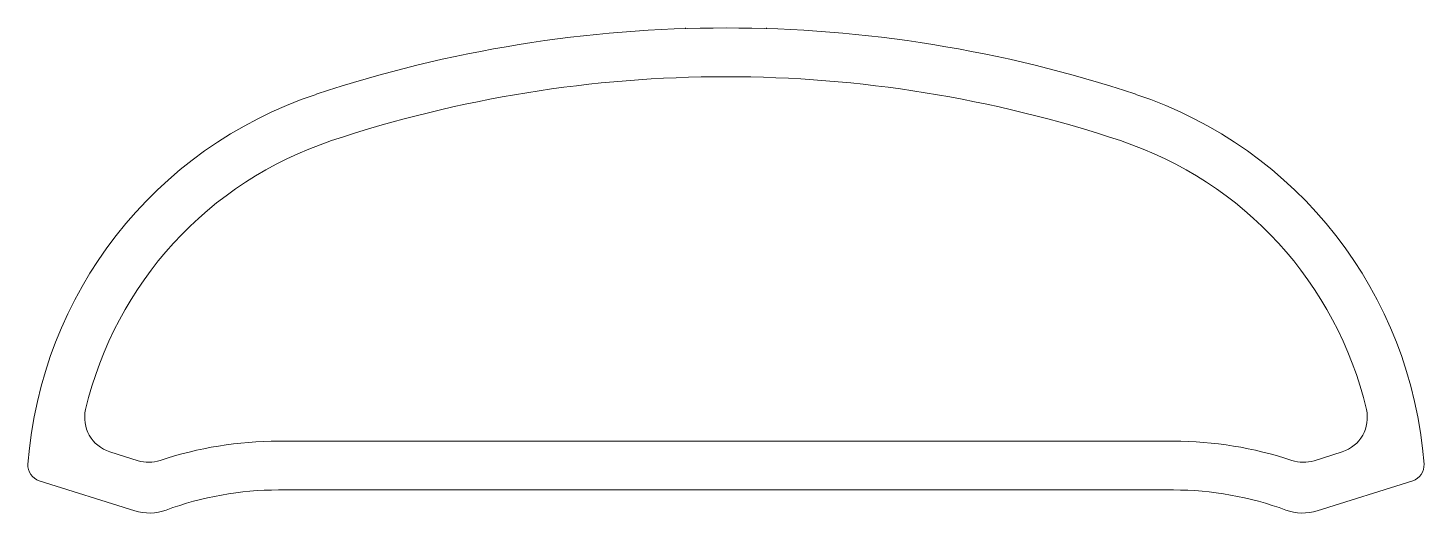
# Model space of a CAD drawing. Header units: millimetres. Extents: x 90.8 to 133.8, y 146.4 to 161.3.
import ezdxf

# ---------------------------------------------------------------- set-up
doc = ezdxf.new("R2010")
doc.units = ezdxf.units.MM

msp = doc.modelspace()

# ---------------------------------------------------------------- linework, layer by layer
at = {"color": 7, "linetype": 'Continuous', "lineweight": 15}
for p, q in [((111.026, 161.329), (111.026, 161.309)), ((113.526, 161.309), (113.526, 161.329)), ((126.041, 148.629), (98.511, 148.629)), ((94.185, 148.029), (93.314, 148.303)), ((131.238, 148.303), (130.367, 148.029)), ((94.084, 146.488), (91.148, 147.411)), ((133.403, 147.411), (130.468, 146.488)), ((126.041, 147.129), (98.511, 147.129))]:
    msp.add_line(p, q, dxfattribs=at)
for centre, radius, start, end in [((112.276, 121.329), 40, 71.6217, 108.3783), ((112.276, 121.329), 38.5, 71.6217, 108.3783), ((103.763, 146.951), 13, 108.3783, 175.7011), ((120.789, 146.951), 13, 4.2989, 71.6217), ((103.763, 146.951), 11.5, 108.3783, 166.6537), ((120.789, 146.951), 11.5, 13.3463, 71.6217), ((93.644, 149.352), 1.1, 166.6537, 252.5424), ((130.908, 149.352), 1.1, 287.4576, 13.3463), ((98.511, 137.129), 11.5, 90, 108.4892), ((126.041, 137.129), 11.5, 71.5108, 90), ((91.298, 147.888), 0.5, 175.7011, 252.5424), ((94.515, 149.078), 1.1, 252.5424, 288.4892), ((130.037, 149.078), 1.1, 251.5108, 287.4576), ((133.253, 147.888), 0.5, 287.4576, 4.2989), ((98.511, 137.129), 10, 90, 110.2309), ((126.041, 137.129), 10, 69.7691, 90), ((94.534, 147.919), 1.5, 252.5424, 290.2309), ((130.018, 147.919), 1.5, 249.7691, 287.4576)]:
    msp.add_arc(centre, radius, start, end, dxfattribs=at)

doc.saveas('drawing.dxf')
